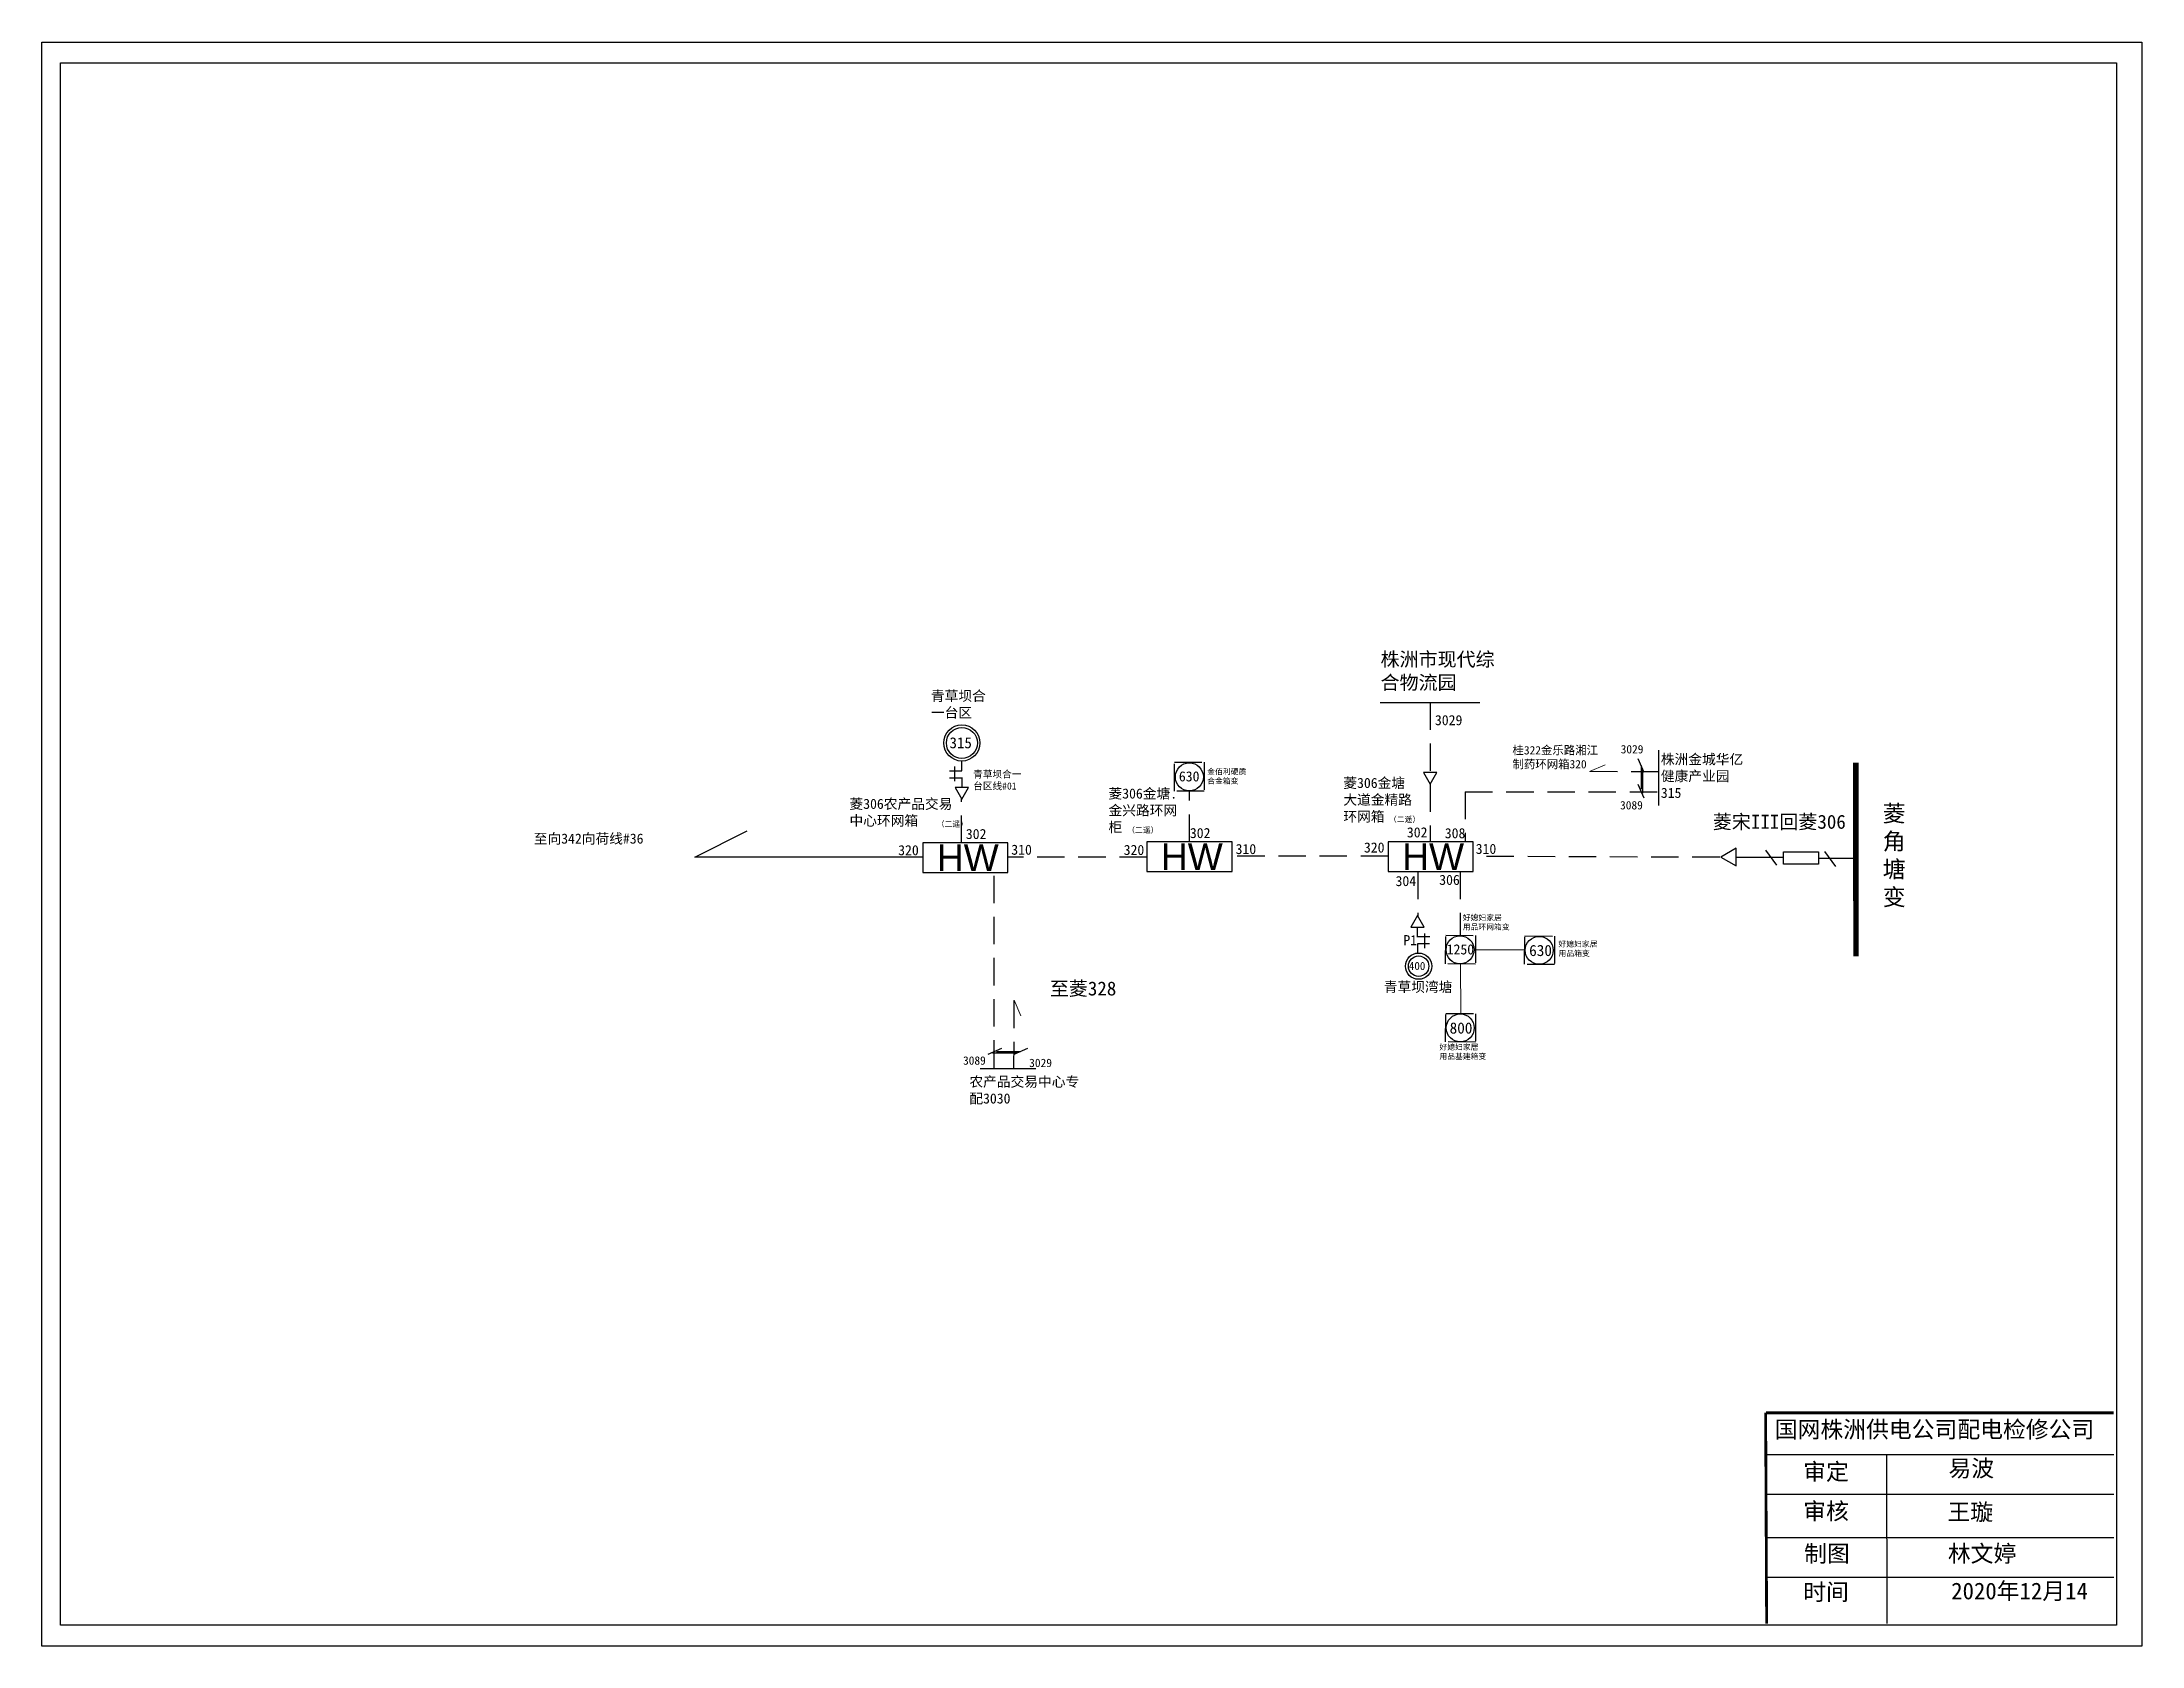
# Model space of a CAD drawing. Extents: x -7 to 370, y -20 to 268.
import ezdxf

# ---------------------------------------------------------------- set-up
doc = ezdxf.new("R2010")
doc.units = 0
doc.header["$LTSCALE"] = 0.774411
doc.linetypes.add('ACAD_ISO02W100', pattern=[15, 12, -3])
doc.linetypes.add('DASHED2', pattern=[9.525, 6.35, -3.175])
doc.layers.get('0').update_dxf_attribs({"linetype": 'CONTINUOUS'})
doc.layers.add('Layer2', color=1, linetype='CONTINUOUS')
doc.styles.get("Standard").update_dxf_attribs({"font": 'simkai_0.ttf', "height": 2.5})
doc.styles.add('字体', font='simkai_0.ttf', dxfattribs={"height": 2.5})
doc.styles.add('宋', font='', dxfattribs={"height": 2.5})
doc.styles.add('宋体_txtstyle_0.00_0_0', font='')
doc.styles.add('宋体_txtstyle_1.00_0_0', font='', dxfattribs={"height": 1})
doc.styles.add('宋体_txtstyle_1.81_0_0', font='', dxfattribs={"height": 1.809646})
doc.styles.add('宋体_txtstyle_2.00_0_0', font='', dxfattribs={"height": 2})
doc.styles.add('宋体_txtstyle_3.00_0_0', font='', dxfattribs={"height": 3})
doc.styles.add('宋体_txtstyle_4.01_0_0', font='', dxfattribs={"height": 4.008926})
doc.styles.add('宋体_txtstyle_6.55_0_0', font='', dxfattribs={"height": 6.552279})
doc.styles.get('宋').set_extended_font_data('SimSun')
doc.styles.get('宋体_txtstyle_0.00_0_0').set_extended_font_data('宋体')
doc.styles.get('宋体_txtstyle_1.00_0_0').set_extended_font_data('宋体')
doc.styles.get('宋体_txtstyle_1.81_0_0').set_extended_font_data('宋体')
doc.styles.get('宋体_txtstyle_2.00_0_0').set_extended_font_data('宋体')
doc.styles.get('宋体_txtstyle_3.00_0_0').set_extended_font_data('宋体')
doc.styles.get('宋体_txtstyle_4.01_0_0').set_extended_font_data('宋体')
doc.styles.get('宋体_txtstyle_6.55_0_0').set_extended_font_data('宋体')

msp = doc.modelspace()

# ---------------------------------------------------------------- linework, layer by layer
at = {"color": 0, "lineweight": -3}
msp.add_line((233.42, 149.51), (251.33, 149.51), dxfattribs=at)
at = {"color": 0, "linetype": 'DASHED2'}
for p, q in [((242.38, 149.51), (242.38, 136.89)), ((156.2, 135.99), (158.48, 135.99)), ((156.23, 137.23), (158.43, 137.23)), ((157.17, 135.37), (157.17, 138)), ((283.36, 137.06), (270.96, 137.1)), ((242.4, 134.83), (242.4, 124.51)), ((248.67, 133.47), (283.27, 133.47)), ((248.67, 133.47), (248.67, 124.51)), ((164.18, 118.43), (164.18, 83.82)), ((242.34, 107.46), (240.05, 107.46)), ((242.3, 106.23), (240.11, 106.23)), ((241.37, 108.09), (241.37, 105.46)), ((167.77, 83.74), (167.81, 96.13))]:
    msp.add_line(p, q, dxfattribs=at)
at = {"color": 1, "lineweight": -3}
for p, q in [((110.56, 121.75), (119.96, 126.45)), ((151.43, 121.75), (110.56, 121.75))]:
    msp.add_line(p, q, dxfattribs=at)
at = {"color": 0, "linetype": 'Continuous'}
for p, q in [((297.27, 121.74), (305.79, 121.74)), ((304.53, 120.34), (302.61, 123.03)), ((315.11, 120.09), (313.18, 122.78)), ((302.59, 14.63), (364.96, 14.63)), ((324.24, 14.62), (324.28, -15.68)), ((302.59, 7.53), (364.96, 7.53)), ((302.59, -0.22), (364.96, -0.22)), ((302.59, -7.33), (364.96, -7.33))]:
    msp.add_line(p, q, dxfattribs=at)
at = {"color": 0, "linetype": 'ACAD_ISO02W100'}
msp.add_line((312.15, 121.59), (318.75, 121.58), dxfattribs=at)
at = {"color": 7, "linetype": 'Continuous', "lineweight": 0, "ltscale": 0.74539}
for p, q in [((247.83, 102.6), (247.88, 93.72)), ((250.51, 105.14), (259.41, 105.14))]:
    msp.add_line(p, q, dxfattribs=at)
at = {"color": 0, "lineweight": -3}
for points in [[(-6.51, 267.92), (370.03, 267.92), (370.03, -19.69), (-6.51, -19.69)], [(-3.19, 264.19), (365.47, 264.19), (365.47, -15.96), (-3.19, -15.96)]]:
    msp.add_lwpolyline(points, close=True, dxfattribs=at)
at = {"color": 0, "linetype": 'DASHED2'}
for points in [[(201.87, 133.58), (196.56, 133.58), (196.56, 138.77), (201.87, 138.77)], [(294.53, 121.78), (297.26, 120.2), (297.26, 123.35)], [(250.51, 102.58), (245.15, 102.63), (245.2, 107.76), (250.51, 107.71)], [(264.7, 102.48), (259.34, 102.54), (259.39, 107.67), (264.7, 107.61)], [(250.54, 88.57), (245.17, 88.62), (245.23, 93.75), (250.54, 93.69)]]:
    msp.add_lwpolyline(points, close=True, dxfattribs=at)
at = {"color": 0, "linetype": 'Continuous'}
for points, const_width in [([(318.75, 103.98), (318.73, 138.71)], 1), ([(302.55, 22.13), (302.73, -15.68)], 0.5), ([(302.59, 22.13), (364.96, 22.13)], 0.5)]:
    msp.add_lwpolyline(points, dxfattribs=dict(at, const_width=const_width))
at = {"color": 0, "lineweight": -2}
for points in [[(151.43, 118.99), (166.7, 118.99), (166.7, 124.35), (151.43, 124.35)], [(191.6, 119.16), (206.87, 119.16), (206.87, 124.51), (191.6, 124.51)], [(234.86, 119.16), (250.13, 119.16), (250.13, 124.51), (234.86, 124.51)]]:
    msp.add_lwpolyline(points, close=True, dxfattribs=at)
at = {"color": 0, "linetype": 'Continuous'}
msp.add_lwpolyline([(312.02, 120.51), (305.77, 120.51), (305.77, 122.73), (312.02, 122.73)], close=True, dxfattribs=at)
msp.add_circle((158.43, 142.23), 3.24, dxfattribs=at)
at = {"color": 0}
for centre, radius in [((158.43, 142.23), 2.78), ((199.22, 136.15), 2.51), ((247.76, 105.15), 2.51), ((261.95, 105.05), 2.51), ((240.33, 102.21), 2.36), ((240.33, 102.21), 1.83), ((247.79, 91.14), 2.51)]:
    msp.add_circle(centre, radius, dxfattribs=at)
at = {"layer": 'Layer2', "color": 0}
for p, q in [((279.66, 139.47), (280.72, 137.01)), ((283.32, 140.97), (283.32, 131.03)), ((158.43, 137.23), (158.43, 138.99)), ((158.46, 134.26), (158.46, 136.02)), ((280.21, 138.22), (280.21, 133.92)), ((280.48, 137.52), (280.48, 133.21)), ((279.66, 134.84), (280.72, 132.39)), ((240.08, 109.2), (240.08, 107.43)), ((240.1, 106.23), (240.1, 104.46)), ((165.55, 87.43), (163.09, 86.37)), ((168.22, 86.61), (163.92, 86.61)), ((168.93, 86.88), (164.63, 86.88)), ((170.17, 87.43), (167.72, 86.37)), ((171.68, 83.78), (161.74, 83.78))]:
    msp.add_line(p, q, dxfattribs=at)
at = {"layer": 'Layer2', "color": 7, "linetype": 'Continuous', "lineweight": 0, "ltscale": 0.958412}
for p, q in [((270.96, 137.1), (273.78, 138.31)), ((167.81, 96.13), (169.01, 93.31))]:
    msp.add_line(p, q, dxfattribs=at)
at = {"layer": 'Layer2', "color": 0, "linetype": 'DASHED2'}
for p, q in [((158.38, 124.33), (158.38, 132.3)), ((199.22, 124.51), (199.22, 133.58)), ((191.6, 121.75), (166.7, 121.75)), ((234.86, 121.92), (206.87, 121.92)), ((294.31, 121.73), (250.13, 121.88)), ((240.16, 119.13), (240.16, 111.16)), ((247.79, 119.16), (247.79, 107.71))]:
    msp.add_line(p, q, dxfattribs=at)
at = {"layer": 'Layer2', "color": 0}
for points in [[(242.4, 134.83), (243.6, 136.91), (241.2, 136.91)], [(158.4, 132.17), (159.6, 134.25), (157.2, 134.25)], [(240.14, 111.28), (238.94, 109.2), (241.34, 109.2)]]:
    msp.add_lwpolyline(points, close=True, dxfattribs=at)

# ---------------------------------------------------------------- texts
at = {"color": 0, "attachment_point": 1, "style": '宋体_txtstyle_0.00_0_0'}
for s, insert, char_height, width in [('株洲市现代综合物流园', (233.5, 158.49), 2.5, 22.5932), ('{\\fSimSun|b0|i0|c134|p2;青草坝合一台区}', (152.88, 151.58), 1.805, 10.2935), ('{\\fSimSun|b0|i0|c134|p2;3029}', (243.25, 147.23), 1.8096, 3.8063), ('{\\fSimSun|b0|i0|c134|p2;青草坝合一台区线#01}', (160.47, 137.26), 1.2668, 9.8499), ('3089', (276.45, 131.82), 1.5, 21.6783), ('至向342向荷线#36', (81.67, 125.99), 1.805, 27.647), ('{\\fSimSun|b0|i0|c134|p2;302}', (159.14, 126.82), 1.8096, 3.8063), ('{\\fSimSun|b0|i0|c134|p2;302}', (199.31, 126.99), 1.8096, 3.8063), ('{\\fSimSun|b0|i0|c134|p2;320}', (230.52, 124.4), 1.8096, 3.8063), ('{\\fSimSun|b0|i0|c134|p2;302}', (238.22, 127.11), 1.8096, 3.8063), ('{\\fSimSun|b0|i0|c134|p2;320}', (147.01, 123.91), 1.8096, 3.8063), ('{\\fSimSun|b0|i0|c134|p2;310}', (167.29, 124), 1.8096, 3.8063), ('{\\fSimSun|b0|i0|c134|p2;320}', (187.44, 123.96), 1.8096, 3.8063), ('{\\fSimSun|b0|i0|c134|p2;310}', (207.51, 124.12), 1.8096, 3.8063), ('{\\fSimSun|b0|i0|c134|p2;304}', (236.19, 118.38), 1.8096, 3.8063), ('{\\fSimSun|b0|i0|c134|p2;306}', (244.02, 118.59), 1.8096, 3.8063), ('{\\fSimSun|b0|i0|c134|p2;P1}', (237.59, 107.78), 1.8096, 3.8063), ('青草坝湾塘', (234.08, 99.39), 1.805, 20.0013), ('3089', (158.64, 86.04), 1.5, 21.6783)]:
    msp.add_mtext(s, dxfattribs=dict(at, insert=insert, char_height=char_height, width=width))
at = {"color": 0, "linetype": 'Continuous', "attachment_point": 1}
for s, insert, char_height, width, style in [('315', (156.21, 143.25), 1.967, 4.3406, '宋体_txtstyle_0.00_0_0'), ('审定', (309.29, 13.07), 3, 23.4615, '字体'), ('{\\fSimSun|b0|i0|c134|p2;易波}', (335.33, 13.68), 3, 23.4615, '字体'), ('审核', (309.29, 6), 3, 23.4615, '字体'), ('制图', (309.45, -1.62), 3, 23.4615, '字体'), ('{\\fSimSun|b0|i0|c134|p2;林文婷}', (335.22, -1.62), 3, 23.4615, '字体'), ('时间', (309.29, -8.5), 3, 23.4615, '字体')]:
    msp.add_mtext(s, dxfattribs=dict(at, insert=insert, char_height=char_height, width=width, style=style))
at = {"color": 7, "linetype": 'Continuous', "attachment_point": 1}
for s, insert, char_height, width, style in [('桂322金乐路湘江制药环网箱320', (257.16, 141.68), 1.5, 15.642, '宋体_txtstyle_0.00_0_0'), ('王璇', (335.16, 5.84), 3, 33.0539, '宋体_txtstyle_3.00_0_0')]:
    msp.add_mtext(s, dxfattribs=dict(at, insert=insert, char_height=char_height, width=width, style=style))
at = {"color": 7, "attachment_point": 1}
for s, insert, char_height, width, style in [('3029', (276.56, 141.86), 1.5, 21.6783, '宋体_txtstyle_0.00_0_0'), ('株洲金城华亿\\P健康产业园\\P315', (283.76, 140.21), 1.805, 21.463, '宋体_txtstyle_0.00_0_0'), ('630', (197.34, 137.15), 1.81, 3.8063, '宋体_txtstyle_0.00_0_0'), ('{\\fSimSun|b0|i0|c134|p2;308}', (245.02, 126.96), 1.8096, 3.8063, '宋体_txtstyle_0.00_0_0'), ('{\\fSimSun|b0|i0|c134|p2;310}', (250.56, 124.15), 1.8096, 3.8063, '宋体_txtstyle_0.00_0_0'), ('1250', (245.36, 106.13), 1.81, 3.8063, '宋体_txtstyle_1.81_0_0'), ('400', (238.58, 102.97), 1.448, 3.0451, '宋体_txtstyle_0.00_0_0'), ('3029', (170.5, 85.62), 1.5, 21.6783, '宋体_txtstyle_0.00_0_0'), ('农产品交易中心专配3030', (159.77, 82.4), 1.805, 21.463, '宋体_txtstyle_0.00_0_0')]:
    msp.add_mtext(s, dxfattribs=dict(at, insert=insert, char_height=char_height, width=width, style=style))
at = {"color": 7, "linetype": 'Continuous', "lineweight": 0, "ltscale": 1.042431, "insert": (202.42, 137.6), "char_height": 1, "width": 8.0501, "attachment_point": 1, "style": '宋体_txtstyle_0.00_0_0'}
msp.add_mtext('金佰利硬质合金箱变', dxfattribs=at)
at = {"color": 0, "linetype": 'DASHED2', "char_height": 1.805, "attachment_point": 1, "style": '宋体_txtstyle_6.55_0_0'}
for s, insert, width in [('菱306金塘大道金精路环网箱', (226.83, 135.97), 12.976), ('菱306农产品交易中心环网箱', (138.28, 132.22), 18.4138), ('菱306金塘.金兴路环网柜', (184.72, 134.07), 12.976)]:
    msp.add_mtext(s, dxfattribs=dict(at, insert=insert, width=width))
at = {"color": 4, "linetype": 'Continuous', "lineweight": 0, "ltscale": 0.91314, "true_color": 0x00ffff, "char_height": 1, "attachment_point": 1, "style": '宋体_txtstyle_1.00_0_0'}
for insert in [(153.93, 128.21), (235.01, 129.03), (188.08, 127.11)]:
    msp.add_mtext('（二遥）', dxfattribs=dict(at, insert=insert))
at = {"color": 0, "linetype": 'Continuous', "char_height": 2.5, "width": 24.7816, "attachment_point": 1}
for s, insert in [('{\\fSimSun|b0|i0|c134|p2;菱宋III回菱306}', (293.08, 129.35)), ('{\\fSimSun|b0|i0|c134|p2;至菱328}', (174.2, 99.46))]:
    msp.add_mtext(s, dxfattribs=dict(at, insert=insert))
at = {"color": 0, "linetype": 'ACAD_ISO02W100', "lineweight": -3, "insert": (323.55, 131.11), "char_height": 3, "width": 12.4482, "attachment_point": 1, "style": '宋'}
msp.add_mtext('菱\\P角\\P塘\\P变', dxfattribs=at)
at = {"color": 7, "linetype": 'Continuous', "lineweight": 0, "ltscale": 1.042431, "char_height": 1, "attachment_point": 1, "style": '宋体_txtstyle_1.00_0_0'}
for s, insert in [('好媳妇家居\\P用品环网箱变', (248.25, 111.42)), ('好媳妇家居\\P用品箱变', (265.41, 106.69)), ('好媳妇家居\\P用品基建箱变', (244.06, 88.21))]:
    msp.add_mtext(s, dxfattribs=dict(at, insert=insert))
at = {"color": 7, "linetype": 'Continuous', "lineweight": 0, "ltscale": 0.434928, "char_height": 2, "attachment_point": 1, "style": '宋体_txtstyle_2.00_0_0'}
for s, insert in [('630', (260.15, 106.03)), ('800', (245.89, 92.12))]:
    msp.add_mtext(s, dxfattribs=dict(at, insert=insert))
at = {"color": 7, "linetype": 'Continuous', "true_color": 0xffffff, "char_height": 3, "attachment_point": 1}
for s, insert, width, style in [('{\\fSimSun|b0|i0|c134|p2;国网株洲供电公司配电检修公司}', (304.19, 20.66), 82.0179, '字体'), ('2020年12月14', (335.82, -8.32), 31.3309, '宋体_txtstyle_3.00_0_0')]:
    msp.add_mtext(s, dxfattribs=dict(at, insert=insert, width=width, style=style))
at = {"layer": 'Layer2', "color": 0, "linetype": 'Continuous', "char_height": 3.5681, "width": 11.8034, "attachment_point": 1, "style": '宋体_txtstyle_4.01_0_0'}
for insert in [(153.96, 124.05), (194.13, 124.22), (237.4, 124.22)]:
    msp.add_mtext('{\\fArial|b0|i0|c0|p32;\\H1.334x;HW}', dxfattribs=dict(at, insert=insert))

doc.saveas('drawing.dxf')
